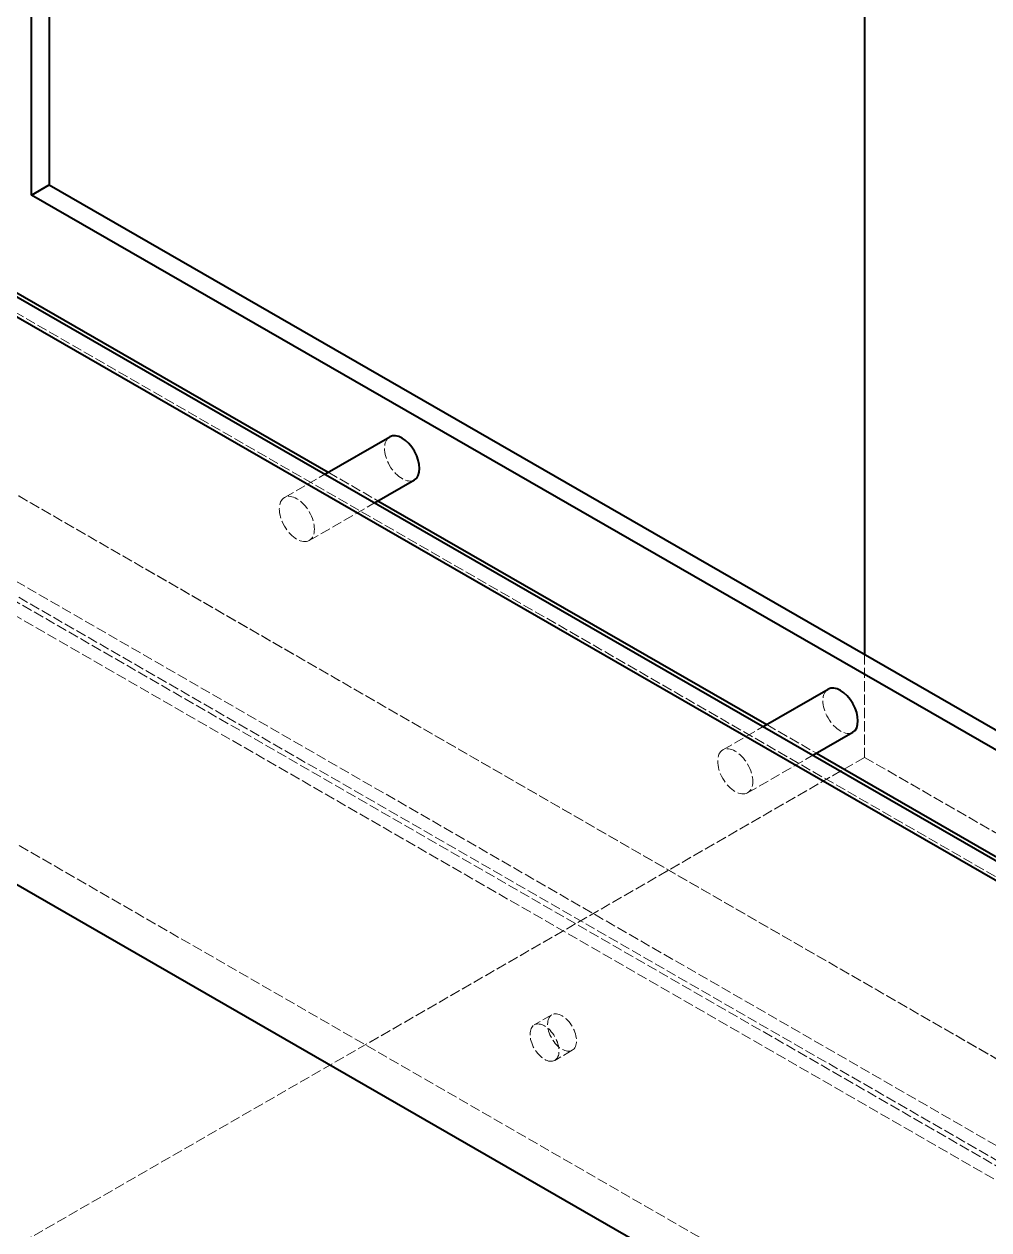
# Model space of a CAD drawing. Header units: millimetres. Extents: x 0 to 2378, y 0 to 1682.
# Drawn here: x 2125.16 to 2156.29, y 1423.09 to 1462 of the extents above; entities that cross this region are included whole.
import ezdxf

# ---------------------------------------------------------------- set-up
doc = ezdxf.new("R2010")
doc.units = ezdxf.units.MM
doc.header["$LTSCALE"] = 2
doc.linetypes.add('DASHED', pattern=[0.2067, 0.1654, -0.0413])
doc.layers.add('가려진 것(ISO)', color=2, linetype='DASHED', lineweight=18, true_color=0xffff00)
doc.layers.add('가시적인 것(ISO)', color=3, linetype='Continuous', lineweight=40, true_color=0x00ff00)

msp = doc.modelspace()

# ---------------------------------------------------------------- linework, layer by layer
at = {"layer": '가려진 것(ISO)'}
for p, q in [((2191.5899, 1414.2787), (2119.1821, 1455.9755)), ((2185.3673, 1412.0009), (2114.091, 1453.0463)), ((2186.4987, 1411.3469), (2114.091, 1453.0437)), ((2111.8282, 1451.5456), (2194.7011, 1403.8223)), ((2198.9438, 1400.7251), (2111.2625, 1451.2174)), ((2185.933, 1407.751), (2113.5253, 1449.4478)), ((2186.4987, 1408.0767), (2114.091, 1449.7736)), ((2134.9751, 1447.535), (2136.5782, 1446.6118)), ((2104.4743, 1447.3108), (2191.0242, 1397.4701)), ((2133.5614, 1446.7209), (2134.8627, 1447.4703)), ((2134.3599, 1445.3344), (2136.4658, 1446.5471)), ((2152.2747, 1441.658), (2152.2747, 1438.3355)), ((2147.7036, 1438.577), (2149.0049, 1439.3264)), ((2149.1172, 1439.3911), (2150.7203, 1438.4679)), ((2152.2747, 1438.333), (2109.8483, 1413.9012)), ((2152.2747, 1438.3355), (2110.9797, 1414.5553)), ((2148.502, 1437.1905), (2150.608, 1438.4032)), ((2152.2747, 1438.3355), (2152.2747, 1438.333)), ((2152.2747, 1438.3355), (2271.9172, 1369.438)), ((2152.2747, 1438.333), (2178.7205, 1423.1039)), ((2142.1873, 1430.0268), (2141.6216, 1429.701)), ((2142.846, 1428.8829), (2142.2803, 1428.5571))]:
    msp.add_line(p, q, dxfattribs=at)
for centre in [(2137.3548, 1447.9822), (2151.4969, 1439.8383)]:
    msp.add_ellipse(centre, major_axis=(0.3992, -0.6933), ratio=0.5780931, start_param=3.1415927, end_param=6.2831853, dxfattribs=at)
for centre, major_axis in [((2133.9607, 1446.0277), (0.3992, -0.6933)), ((2148.1028, 1437.8837), (0.3992, -0.6933)), ((2142.5166, 1429.4548), (0.3294, -0.5719)), ((2141.951, 1429.1291), (0.3294, -0.5719))]:
    msp.add_ellipse(centre, major_axis=major_axis, ratio=0.5780931, dxfattribs=at)
at = {"layer": '가시적인 것(ISO)'}
for p, q in [((2125.4047, 1456.48), (2125.4047, 1484.3132)), ((2125.9703, 1483.9874), (2125.9703, 1456.8057)), ((2152.2747, 1468.8397), (2152.2747, 1441.658)), ((2117.4851, 1457.4774), (2164.0127, 1430.684)), ((2164.0127, 1430.0324), (2116.9194, 1457.1517)), ((2125.4047, 1456.48), (2125.9703, 1456.8057)), ((2164.0127, 1434.2471), (2125.4047, 1456.48)), ((2125.9703, 1456.8057), (2164.0127, 1434.8986)), ((2122.4361, 1454.7558), (2134.9751, 1447.535)), ((2134.8627, 1447.4703), (2136.9555, 1448.6755)), ((2136.4658, 1446.5471), (2137.754, 1447.2889)), ((2103.3429, 1446.6568), (2191.0242, 1396.1645)), ((2136.5782, 1446.6118), (2149.1172, 1439.3911)), ((2149.0049, 1439.3264), (2151.0977, 1440.5315)), ((2150.608, 1438.4032), (2151.8961, 1439.145)), ((2150.7203, 1438.4679), (2163.2594, 1431.2472))]:
    msp.add_line(p, q, dxfattribs=at)
for centre in [(2137.3548, 1447.9822), (2151.4969, 1439.8383)]:
    msp.add_ellipse(centre, major_axis=(-0.3992, 0.6933), ratio=0.5780931, start_param=3.1415927, end_param=6.2831853, dxfattribs=at)

doc.saveas('drawing.dxf')
